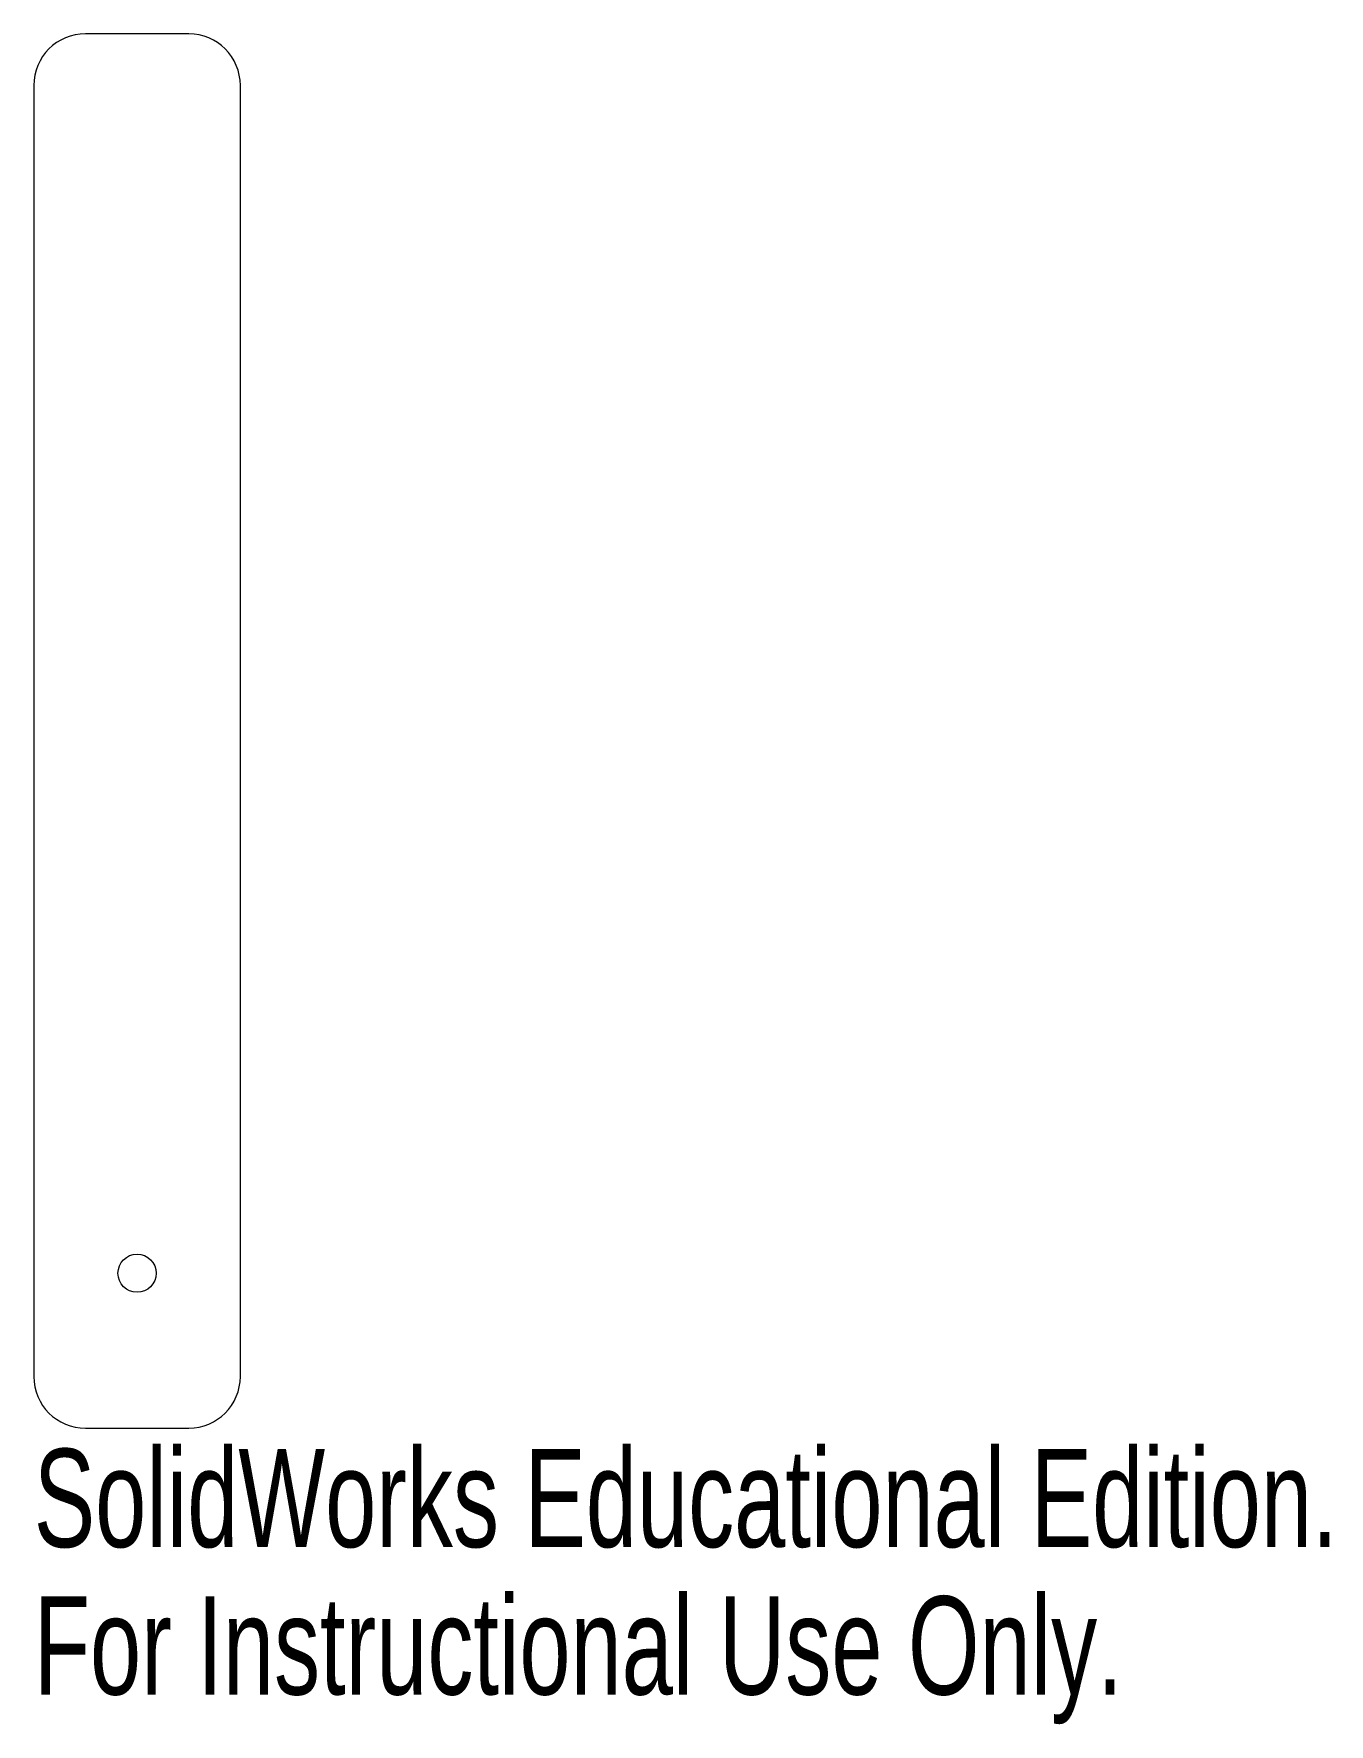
# Model space of a CAD drawing. Header units: inches. Extents: x 0 to 2.51, y -0.57 to 2.7.
import ezdxf

# ---------------------------------------------------------------- set-up
doc = ezdxf.new("R2010")
doc.units = ezdxf.units.IN
doc.header["$MEASUREMENT"] = 0
doc.styles.add('SLDTEXTSTYLE0', font='TXT', dxfattribs={"width": 0.7})

msp = doc.modelspace()

# ---------------------------------------------------------------- linework, layer by layer
at = {"color": 7, "linetype": 'Continuous', "lineweight": 15}
for p, q in [((0.3, 2.7), (0.1, 2.7)), ((0, 2.6), (0, 0.1)), ((0.4, 0.1), (0.4, 2.6)), ((0.1, 0), (0.3, 0))]:
    msp.add_line(p, q, dxfattribs=at)
msp.add_circle((0.2, 0.3), 0.037, dxfattribs=at)
for centre, start, end in [((0.1, 2.6), 90, 180), ((0.3, 2.6), 0, 90), ((0.1, 0.1), 180, 270), ((0.3, 0.1), 270, 0)]:
    msp.add_arc(centre, 0.1, start, end, dxfattribs=at)

# ---------------------------------------------------------------- texts
at = {"color": 7, "linetype": 'Continuous', "char_height": 0.1903, "attachment_point": 1, "style": 'SLDTEXTSTYLE0'}
for s, insert in [('SolidWorks Educational Edition.', (0, -0.0401)), ('For Instructional Use Only.', (0, -0.3256))]:
    msp.add_mtext(s, dxfattribs=dict(at, insert=insert))

doc.saveas('drawing.dxf')
